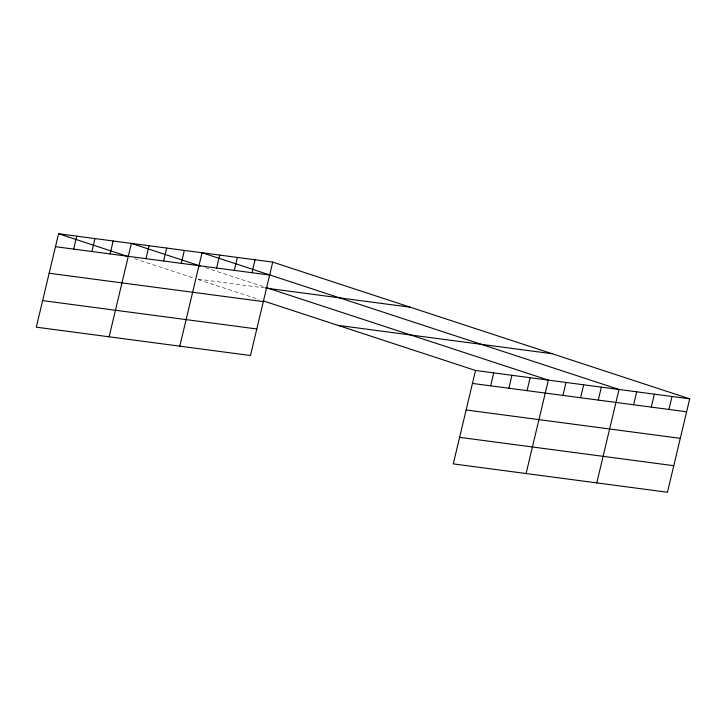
<?xml version="1.0" encoding="UTF-8"?>
<svg xmlns="http://www.w3.org/2000/svg" width="726" height="726" viewBox="0 0 726 726"><rect width="100%" height="100%" fill="white"/><g stroke="black" fill="none" stroke-linecap="round" stroke-linejoin="round"><path stroke-width="0.54" stroke-dasharray="3.63 2.72" d="M198.298 279.156L264.691 287.941M205.385 267.658L264.808 287.142M134.655 258.701L194.069 278.185M198.289 279.574L259.046 299.493"/><path stroke-width="1.09" d="M272.722 262.104L58.552 233.754L36.3 327.163L250.47 355.522L272.722 262.104L689.7 398.837L667.448 492.246L453.278 463.896L475.53 370.478L689.7 398.837M73.671 249.109L76.756 236.159M91.875 251.523L94.961 238.573M110.08 253.928L113.165 240.978M109.118 336.81L131.37 243.391L200.176 265.952M145.953 258.683L149.039 245.733M163.622 261.024L166.708 248.074M181.291 263.356L184.377 250.406M179.794 346.166L202.046 252.748L619.024 389.481L596.772 482.89M216.629 268.039L219.715 255.089M234.298 270.381L237.384 257.431M251.967 272.722L255.053 259.772M490.649 385.842L493.734 372.892M508.853 388.247L511.939 375.297M527.058 390.661L530.143 377.711M526.096 473.533L548.348 380.125L265.843 287.487M562.931 395.407L566.017 382.457M580.6 397.748L583.686 384.798M598.269 400.09L601.355 387.139M633.607 404.763L636.693 391.813M651.276 407.105L654.362 394.154M668.945 409.446L672.031 396.496M55.466 246.695L269.636 275.054M265.761 288.086L410.326 307.225M49.141 273.248L263.311 301.608M337.935 325.357L552.096 353.716M42.625 300.609L256.795 328.969M472.445 383.428L686.615 411.787M466.119 409.981L680.289 438.341M459.603 437.342L673.773 465.693M58.552 233.754L127.359 256.314M263.311 300.891L475.53 370.478"/></g></svg>
